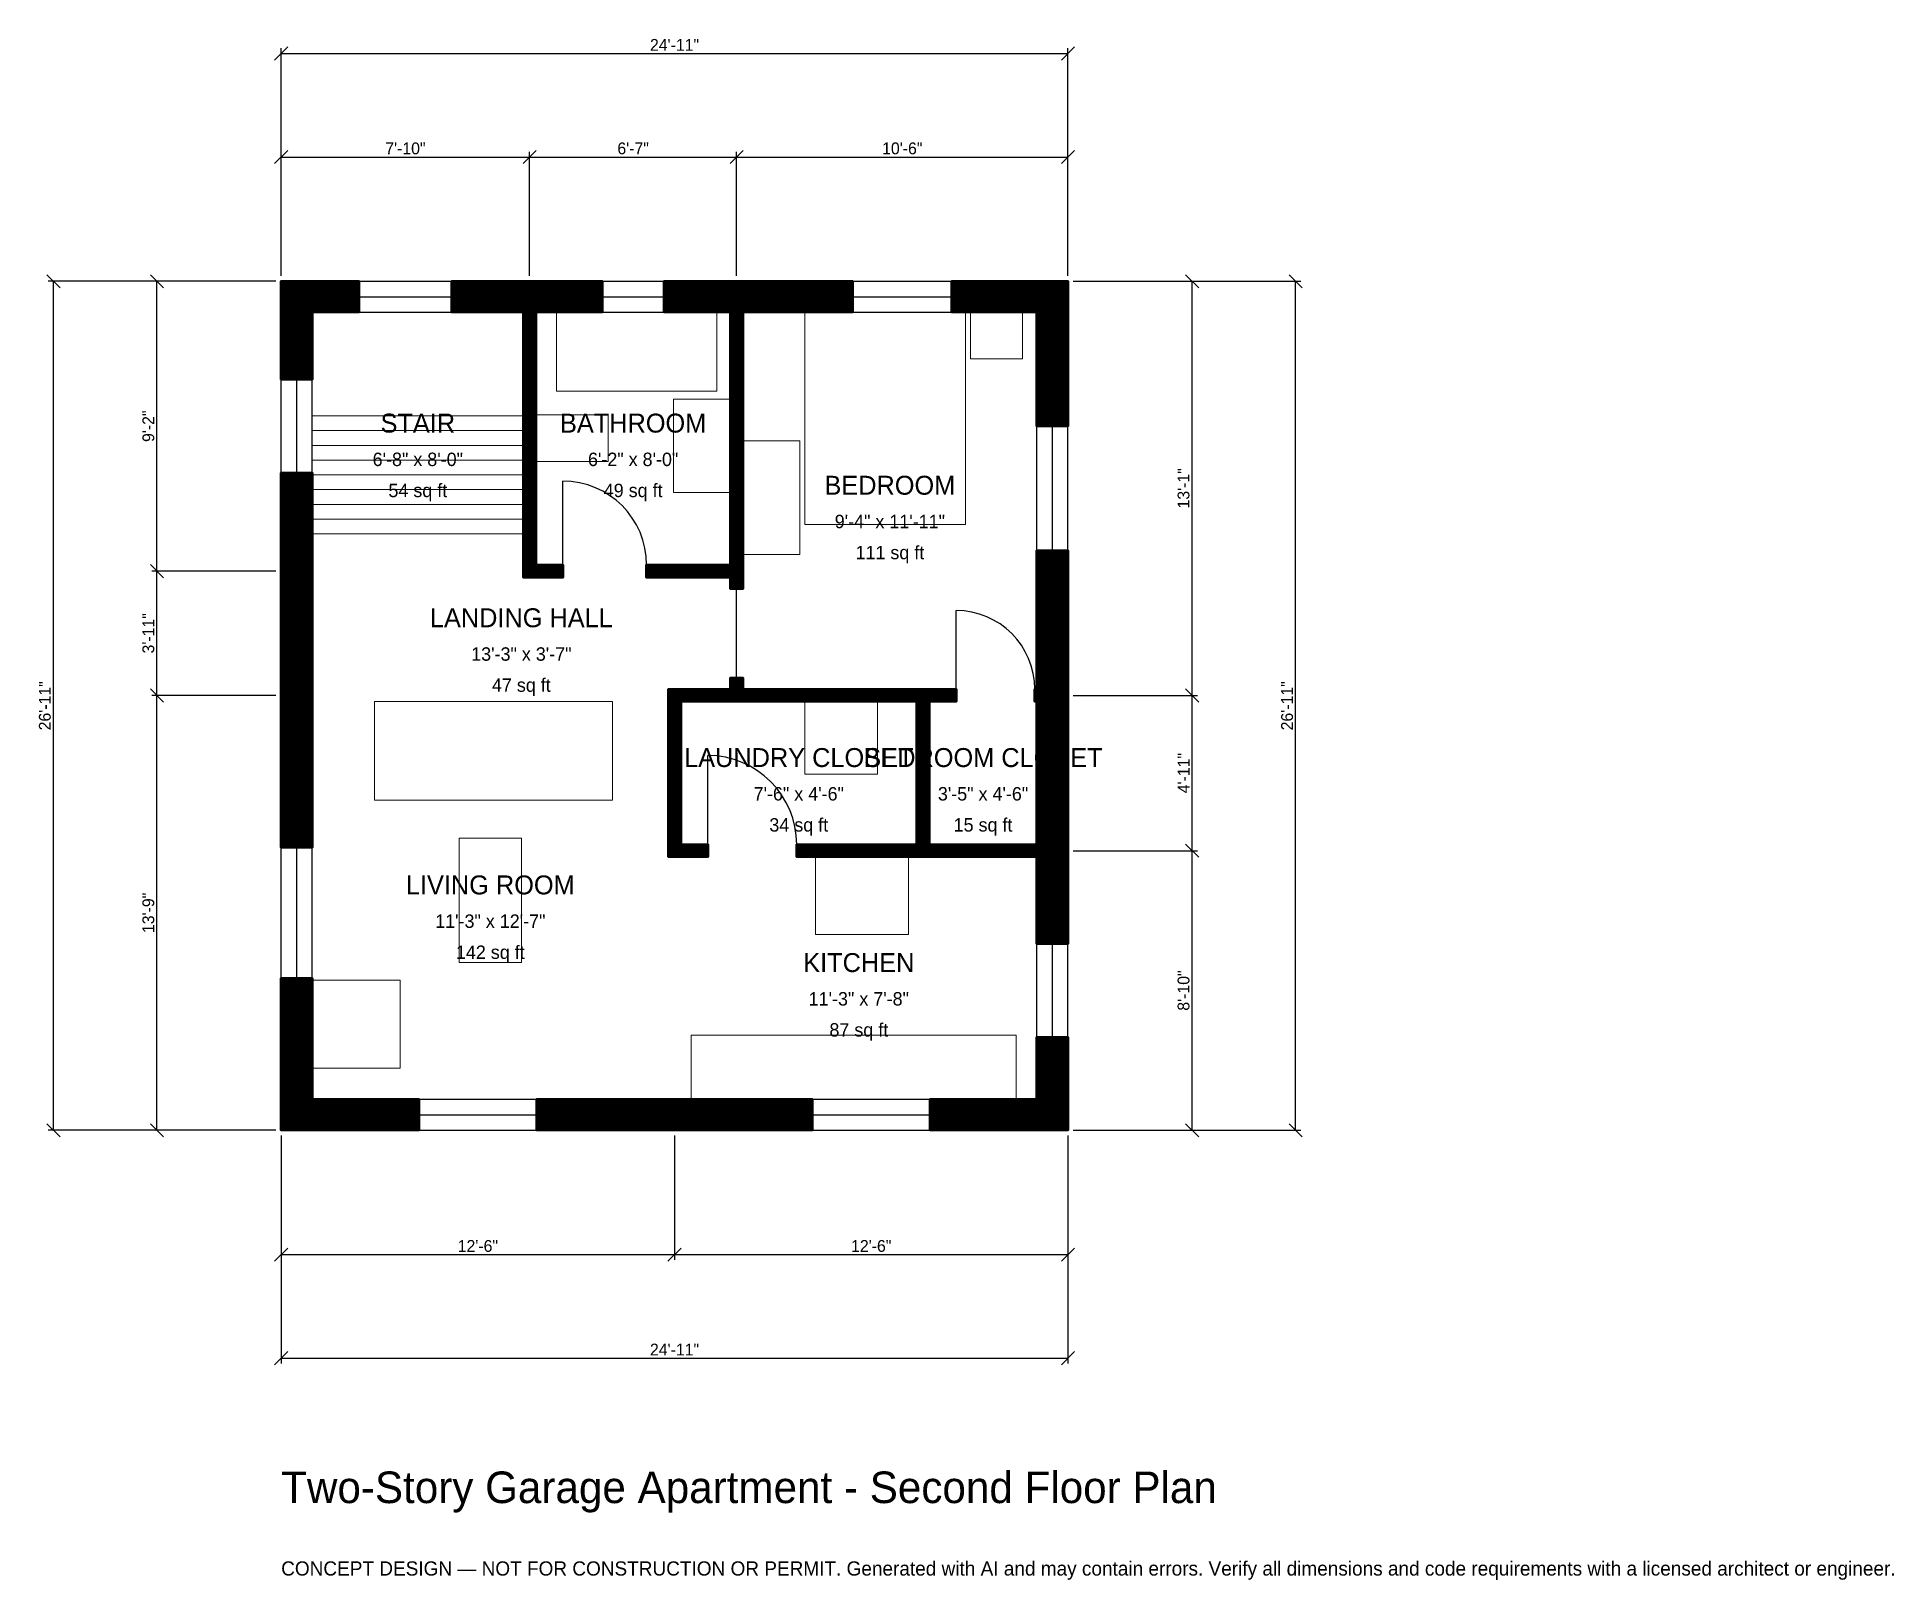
# Model space of a CAD drawing. Header units: inches. Extents: x -93 to 613, y -171 to 416.
import ezdxf
from ezdxf.enums import TextEntityAlignment as Align

# ---------------------------------------------------------------- set-up
doc = ezdxf.new("R2010")
doc.units = ezdxf.units.IN
doc.header["$MEASUREMENT"] = 0
for name, color, linetype, lineweight in [('A-ANNO-DIMS', 1, 'Continuous', 13), ('A-ANNO-TEXT', 7, 'Continuous', 18), ('A-AREA-IDEN', 7, 'Continuous', 18), ('A-DOOR', 2, 'Continuous', 25), ('A-FLOR-FIXT', 9, 'Continuous', 13), ('A-FLOR-STRS', 3, 'Continuous', 18), ('A-FURN', 9, 'Continuous', 13), ('A-GLAZ', 4, 'Continuous', 25), ('A-WALL', 7, 'Continuous', 50), ('A-WALL-PATT', 8, 'Continuous', 13)]:
    doc.layers.add(name, color=color, linetype=linetype, lineweight=lineweight)
doc.dimstyles.new('PLAN', dxfattribs={"dimtxt": 4.5, "dimasz": 3, "dimexe": 2, "dimexo": 2, "dimgap": 1, "dimtad": 1, "dimdec": 0, "dimlunit": 4, "dimtsz": 2.5, "dimcen": 2.5, "dimclrd": 1, "dimclre": 1, "dimazin": 3, "dimtfac": 1, "dimtmove": 0, "dimatfit": 3})

msp = doc.modelspace()

# ---------------------------------------------------------------- hatches: boundary and pattern name
at = {"layer": 'A-WALL-PATT'}
h = msp.add_hatch(dxfattribs=at)
h.set_pattern_fill('ANSI31', color=8, scale=0.8)
h.paths.add_polyline_path([(0, 0), (0, 11.811), (0, 11.811), (0, 57.874), (11.811, 57.874), (11.811, 11.811), (52.3622, 11.811), (52.3622, 0), (11.811, 0), (11.811, 0), (0, 0), (0, 0), (0, 0)])
h.paths.add_polyline_path([(0, 159.4488), (0, 171.2598), (0, 206.6929), (0, 218.5039), (0, 250), (11.811, 250), (11.811, 218.5039), (11.811, 206.6929), (11.811, 171.2598), (11.811, 159.4488), (11.811, 107.4803), (0, 107.4803), (0, 159.4488)])
h.paths.add_polyline_path([(0, 311.0236), (0, 311.0236), (0, 322.8346), (0, 322.8346), (0, 322.8347), (11.811, 322.8347), (11.811, 322.8346), (29.5276, 322.8346), (29.5276, 311.0236), (11.811, 311.0236), (11.811, 285.4331), (0, 285.4331), (0, 311.0236)])
h.paths.add_polyline_path([(88.5827, 322.8346), (92.126, 322.8346), (92.126, 322.8347), (96.8504, 322.8347), (96.8504, 322.8346), (100.3937, 322.8346), (122.0472, 322.8346), (122.0472, 311.0236), (100.3937, 311.0236), (96.8504, 311.0236), (96.8504, 214.9606), (107.0866, 214.9606), (107.0866, 210.2362), (96.8504, 210.2362), (92.126, 210.2362), (92.126, 214.9606), (92.126, 311.0236), (88.5827, 311.0236), (64.9606, 311.0236), (64.9606, 322.8346), (88.5827, 322.8346)])
h.paths.add_polyline_path([(167.3228, 322.8346), (170.8661, 322.8346), (170.8661, 322.8347), (175.5906, 322.8347), (175.5906, 322.8346), (179.1339, 322.8346), (217.3228, 322.8346), (217.3228, 311.0236), (179.1339, 311.0236), (175.5906, 311.0236), (175.5906, 214.9606), (175.5906, 210.2362), (175.5906, 205.9055), (170.8661, 205.9055), (170.8661, 210.2362), (138.9764, 210.2362), (138.9764, 214.9606), (170.8661, 214.9606), (170.8661, 311.0236), (167.3228, 311.0236), (145.6693, 311.0236), (145.6693, 322.8346), (167.3228, 322.8346)])
h.paths.add_polyline_path([(287.4016, 322.8346), (287.4016, 322.8347), (299.2126, 322.8347), (299.2126, 322.8346), (299.2126, 322.8346), (299.2126, 311.0236), (299.2126, 311.0236), (299.2126, 267.7165), (287.4016, 267.7165), (287.4016, 311.0236), (255.1181, 311.0236), (255.1181, 322.8346), (287.4016, 322.8346)])
h.paths.add_polyline_path([(299.2126, 167.7165), (299.2126, 167.7165), (299.2126, 162.9921), (299.2126, 162.9921), (299.2126, 159.4488), (299.2126, 159.4488), (299.2126, 112.2047), (299.2126, 108.6614), (299.2126, 108.6614), (299.2126, 103.937), (299.2126, 103.937), (299.2126, 100.3937), (299.2126, 70.8661), (287.4016, 70.8661), (287.4016, 100.3937), (287.4016, 103.937), (246.4567, 103.937), (241.7323, 103.937), (241.7323, 103.937), (196.063, 103.937), (196.063, 108.6614), (241.7323, 108.6614), (241.7323, 162.9921), (175.5906, 162.9921), (170.8661, 162.9921), (151.9685, 162.9921), (151.9685, 108.6614), (162.2047, 108.6614), (162.2047, 103.937), (151.9685, 103.937), (147.2441, 103.937), (147.2441, 108.6614), (147.2441, 162.9921), (147.2441, 167.7165), (151.9685, 167.7165), (170.8661, 167.7165), (170.8661, 172.0472), (175.5906, 172.0472), (175.5906, 167.7165), (241.7323, 167.7165), (241.7323, 167.7165), (246.4567, 167.7165), (256.6929, 167.7165), (256.6929, 162.9921), (246.4567, 162.9921), (246.4567, 108.6614), (287.4016, 108.6614), (287.4016, 112.2047), (287.4016, 162.9921), (286.6142, 162.9921), (286.6142, 167.7165), (287.4016, 167.7165), (287.4016, 171.2598), (287.4016, 171.2598), (287.4016, 220.4724), (299.2126, 220.4724), (299.2126, 167.7165)])
h.paths.add_polyline_path([(299.2126, 11.811), (299.2126, 11.811), (299.2126, 0), (299.2126, 0), (299.2126, 0), (287.4016, 0), (287.4016, 0), (246.8504, 0), (246.8504, 11.811), (287.4016, 11.811), (287.4016, 35.4331), (299.2126, 35.4331), (299.2126, 11.811)])
h.paths.add_polyline_path([(155.5118, 0), (143.7008, 0), (97.2441, 0), (97.2441, 11.811), (143.7008, 11.811), (155.5118, 11.811), (201.9685, 11.811), (201.9685, 0), (155.5118, 0)])

# ---------------------------------------------------------------- linework, layer by layer
at = {"layer": 'A-DOOR'}
for p, q in [((107.0866, 214.9606), (107.0866, 246.8504)), ((173.2283, 172.0472), (173.2283, 205.9055)), ((256.6929, 167.7165), (256.6929, 197.6378)), ((162.2047, 108.6614), (162.2047, 142.5197))]:
    msp.add_line(p, q, dxfattribs=at)
for centre, radius in [((107.0866, 214.9606), 31.8898), ((256.6929, 167.7165), 29.9213), ((162.2047, 108.6614), 33.8583)]:
    msp.add_arc(centre, radius, 0, 90, dxfattribs=at)
at = {"layer": 'A-FLOR-FIXT'}
for points in [[(104.7244, 281.1024), (165.748, 281.1024), (165.748, 311.0236), (104.7244, 311.0236)], [(149.2126, 242.5197), (170.8661, 242.5197), (170.8661, 277.9528), (149.2126, 277.9528)], [(96.8504, 254.3307), (124.4094, 254.3307), (124.4094, 272.0472), (96.8504, 272.0472)], [(155.9055, 11.811), (279.5276, 11.811), (279.5276, 36.2205), (155.9055, 36.2205)]]:
    msp.add_lwpolyline(points, close=True, dxfattribs=at)
at = {"layer": 'A-FLOR-STRS'}
for p, q in [((11.811, 271.6535), (92.126, 271.6535)), ((11.811, 266.0433), (92.126, 266.0433)), ((11.811, 260.4331), (92.126, 260.4331)), ((11.811, 254.8228), (92.126, 254.8228)), ((11.811, 249.2126), (92.126, 249.2126)), ((11.811, 243.6024), (92.126, 243.6024)), ((11.811, 237.9921), (92.126, 237.9921)), ((11.811, 232.3819), (92.126, 232.3819)), ((11.811, 226.7717), (92.126, 226.7717))]:
    msp.add_line(p, q, dxfattribs=at)
at = {"layer": 'A-FURN'}
for points in [[(199.2126, 230.315), (260.2362, 230.315), (260.2362, 311.0236), (199.2126, 311.0236)], [(262.2047, 293.3071), (281.8898, 293.3071), (281.8898, 311.0236), (262.2047, 311.0236)], [(175.5906, 218.8976), (197.2441, 218.8976), (197.2441, 262.2047), (175.5906, 262.2047)], [(35.4331, 125.5906), (125.9843, 125.5906), (125.9843, 162.9921), (35.4331, 162.9921)], [(199.2126, 135.4331), (226.7717, 135.4331), (226.7717, 162.9921), (199.2126, 162.9921)], [(67.7165, 63.7795), (91.3386, 63.7795), (91.3386, 111.0236), (67.7165, 111.0236)], [(203.1496, 74.4094), (238.5827, 74.4094), (238.5827, 103.937), (203.1496, 103.937)], [(11.811, 23.622), (45.2756, 23.622), (45.2756, 57.0866), (11.811, 57.0866)]]:
    msp.add_lwpolyline(points, close=True, dxfattribs=at)
at = {"layer": 'A-GLAZ'}
for p, q in [((29.5276, 322.8346), (64.9606, 322.8346)), ((122.0472, 322.8346), (145.6693, 322.8346)), ((217.3228, 322.8346), (255.1181, 322.8346)), ((29.5276, 316.9291), (64.9606, 316.9291)), ((29.5276, 311.0236), (64.9606, 311.0236)), ((122.0472, 316.9291), (145.6693, 316.9291)), ((122.0472, 311.0236), (145.6693, 311.0236)), ((217.3228, 316.9291), (255.1181, 316.9291)), ((217.3228, 311.0236), (255.1181, 311.0236)), ((0, 250), (0, 285.4331)), ((5.9055, 250), (5.9055, 285.4331)), ((11.811, 250), (11.811, 285.4331)), ((287.4016, 220.4724), (287.4016, 267.7165)), ((293.3071, 220.4724), (293.3071, 267.7165)), ((299.2126, 220.4724), (299.2126, 267.7165)), ((0, 57.874), (0, 107.4803)), ((5.9055, 57.874), (5.9055, 107.4803)), ((11.811, 57.874), (11.811, 107.4803)), ((287.4016, 35.4331), (287.4016, 70.8661)), ((293.3071, 35.4331), (293.3071, 70.8661)), ((299.2126, 35.4331), (299.2126, 70.8661)), ((52.3622, 11.811), (97.2441, 11.811)), ((201.9685, 11.811), (246.8504, 11.811)), ((52.3622, 5.9055), (97.2441, 5.9055)), ((52.3622, 0), (97.2441, 0)), ((201.9685, 5.9055), (246.8504, 5.9055)), ((201.9685, 0), (246.8504, 0))]:
    msp.add_line(p, q, dxfattribs=at)
at = {"layer": 'A-WALL'}
for points in [[(0, 311.0236), (0, 311.0236), (0, 322.8346), (0, 322.8346), (0, 322.8347), (11.811, 322.8347), (11.811, 322.8346), (29.5276, 322.8346), (29.5276, 311.0236), (11.811, 311.0236), (11.811, 285.4331), (0, 285.4331), (0, 311.0236)], [(88.5827, 322.8346), (92.126, 322.8346), (92.126, 322.8347), (96.8504, 322.8347), (96.8504, 322.8346), (100.3937, 322.8346), (122.0472, 322.8346), (122.0472, 311.0236), (100.3937, 311.0236), (96.8504, 311.0236), (96.8504, 214.9606), (107.0866, 214.9606), (107.0866, 210.2362), (96.8504, 210.2362), (92.126, 210.2362), (92.126, 214.9606), (92.126, 311.0236), (88.5827, 311.0236), (64.9606, 311.0236), (64.9606, 322.8346), (88.5827, 322.8346)], [(167.3228, 322.8346), (170.8661, 322.8346), (170.8661, 322.8347), (175.5906, 322.8347), (175.5906, 322.8346), (179.1339, 322.8346), (217.3228, 322.8346), (217.3228, 311.0236), (179.1339, 311.0236), (175.5906, 311.0236), (175.5906, 214.9606), (175.5906, 210.2362), (175.5906, 205.9055), (170.8661, 205.9055), (170.8661, 210.2362), (138.9764, 210.2362), (138.9764, 214.9606), (170.8661, 214.9606), (170.8661, 311.0236), (167.3228, 311.0236), (145.6693, 311.0236), (145.6693, 322.8346), (167.3228, 322.8346)], [(287.4016, 322.8346), (287.4016, 322.8347), (299.2126, 322.8347), (299.2126, 322.8346), (299.2126, 322.8346), (299.2126, 311.0236), (299.2126, 311.0236), (299.2126, 267.7165), (287.4016, 267.7165), (287.4016, 311.0236), (255.1181, 311.0236), (255.1181, 322.8346), (287.4016, 322.8346)], [(0, 159.4488), (0, 171.2598), (0, 206.6929), (0, 218.5039), (0, 250), (11.811, 250), (11.811, 218.5039), (11.811, 206.6929), (11.811, 171.2598), (11.811, 159.4488), (11.811, 107.4803), (0, 107.4803), (0, 159.4488)], [(299.2126, 167.7165), (299.2126, 167.7165), (299.2126, 162.9921), (299.2126, 162.9921), (299.2126, 159.4488), (299.2126, 159.4488), (299.2126, 112.2047), (299.2126, 108.6614), (299.2126, 108.6614), (299.2126, 103.937), (299.2126, 103.937), (299.2126, 100.3937), (299.2126, 70.8661), (287.4016, 70.8661), (287.4016, 100.3937), (287.4016, 103.937), (246.4567, 103.937), (241.7323, 103.937), (241.7323, 103.937), (196.063, 103.937), (196.063, 108.6614), (241.7323, 108.6614), (241.7323, 162.9921), (175.5906, 162.9921), (170.8661, 162.9921), (151.9685, 162.9921), (151.9685, 108.6614), (162.2047, 108.6614), (162.2047, 103.937), (151.9685, 103.937), (147.2441, 103.937), (147.2441, 108.6614), (147.2441, 162.9921), (147.2441, 167.7165), (151.9685, 167.7165), (170.8661, 167.7165), (170.8661, 172.0472), (175.5906, 172.0472), (175.5906, 167.7165), (241.7323, 167.7165), (241.7323, 167.7165), (246.4567, 167.7165), (256.6929, 167.7165), (256.6929, 162.9921), (246.4567, 162.9921), (246.4567, 108.6614), (287.4016, 108.6614), (287.4016, 112.2047), (287.4016, 162.9921), (286.6142, 162.9921), (286.6142, 167.7165), (287.4016, 167.7165), (287.4016, 171.2598), (287.4016, 171.2598), (287.4016, 220.4724), (299.2126, 220.4724), (299.2126, 167.7165)], [(0, 0), (0, 11.811), (0, 11.811), (0, 57.874), (11.811, 57.874), (11.811, 11.811), (52.3622, 11.811), (52.3622, 0), (11.811, 0), (11.811, 0), (0, 0), (0, 0), (0, 0)], [(299.2126, 11.811), (299.2126, 11.811), (299.2126, 0), (299.2126, 0), (299.2126, 0), (287.4016, 0), (287.4016, 0), (246.8504, 0), (246.8504, 11.811), (287.4016, 11.811), (287.4016, 35.4331), (299.2126, 35.4331), (299.2126, 11.811)], [(155.5118, 0), (143.7008, 0), (97.2441, 0), (97.2441, 11.811), (143.7008, 11.811), (155.5118, 11.811), (201.9685, 11.811), (201.9685, 0), (155.5118, 0)]]:
    msp.add_lwpolyline(points, close=True, dxfattribs=at)

# ---------------------------------------------------------------- texts
at = {"layer": 'A-ANNO-TEXT'}
for s, height, p in [('Two-Story Garage Apartment - Second Floor Plan', 12, (0, -141.7323)), ('CONCEPT DESIGN — NOT FOR CONSTRUCTION OR PERMIT. Generated with AI and may contain errors. Verify all dimensions and code requirements with a licensed architect or engineer.', 5.4, (0, -169.2913))]:
    msp.add_text(s, height=height, dxfattribs=at).set_placement(p)
at = {"layer": 'A-AREA-IDEN'}
for s, height, p in [('STAIR', 7.2, (51.9685, 268.8976)), ('BATHROOM', 7.2, (133.8583, 268.8976)), ('6\'-8" x 8\'-0"', 5.1, (51.9685, 255.1181)), ('6\'-2" x 8\'-0"', 5.1, (133.8583, 255.1181)), ('BEDROOM', 7.2, (231.4961, 245.2756)), ('54 sq ft', 5.1, (51.9685, 243.3071)), ('49 sq ft', 5.1, (133.8583, 243.3071)), ('9\'-4" x 11\'-11"', 5.1, (231.4961, 231.4961)), ('111 sq ft', 5.1, (231.4961, 219.685)), ('LANDING HALL', 7.2, (91.3386, 194.8819)), ('13\'-3" x 3\'-7"', 5.1, (91.3386, 181.1024)), ('47 sq ft', 5.1, (91.3386, 169.2913)), ('LAUNDRY CLOSET', 7.2, (196.8504, 141.7323)), ('BEDROOM CLOSET', 7.2, (266.9291, 141.7323)), ('7\'-6" x 4\'-6"', 5.1, (196.8504, 127.9528)), ('3\'-5" x 4\'-6"', 5.1, (266.9291, 127.9528)), ('34 sq ft', 5.1, (196.8504, 116.1417)), ('15 sq ft', 5.1, (266.9291, 116.1417)), ('LIVING ROOM', 7.2, (79.5276, 93.3071)), ('11\'-3" x 12\'-7"', 5.1, (79.5276, 79.5276)), ('142 sq ft', 5.1, (79.5276, 67.7165)), ('KITCHEN', 7.2, (219.685, 63.7795)), ('11\'-3" x 7\'-8"', 5.1, (219.685, 50)), ('87 sq ft', 5.1, (219.685, 38.189))]:
    msp.add_text(s, height=height, dxfattribs=at).set_placement(p, align=Align.MIDDLE_CENTER)

# ---------------------------------------------------------------- dimensions: what is measured, and where the dimension line sits
at = {"layer": 'A-ANNO-DIMS'}
for base, p1, p2, text in [((0, 409.4488), (0, 322.8346), (299.2126, 322.8346), '24\'-11"'), ((0, 370.0787), (0, 322.8346), (94.4882, 322.8346), '7\'-10"'), ((94.4882, 370.0787), (94.4882, 322.8346), (173.2283, 322.8346), '6\'-7"'), ((173.2283, 370.0787), (173.2283, 322.8346), (299.2126, 322.8346), '10\'-6"'), ((0, -47.2441), (0, 0), (149.6063, 0), '12\'-6"'), ((0, -86.6142), (0, 0), (299.2126, 0), '24\'-11"'), ((149.6063, -47.2441), (149.6063, 0), (299.2126, 0), '12\'-6"')]:
    msp.add_linear_dim(base=base, p1=p1, p2=p2, text=text, dimstyle='PLAN', dxfattribs=at).render()
for base, p1, p2, text in [((-86.6142, 0), (0, 0), (0, 322.8346), '26\'-11"'), ((-47.2441, 212.5984), (0, 212.5984), (0, 322.8346), '9\'-2"'), ((346.4567, 165.3543), (299.2126, 165.3543), (299.2126, 322.8346), '13\'-1"'), ((385.8268, 0), (299.2126, 0), (299.2126, 322.8346), '26\'-11"'), ((-47.2441, 165.3543), (0, 165.3543), (0, 212.5984), '3\'-11"'), ((-47.2441, 0), (0, 0), (0, 165.3543), '13\'-9"'), ((346.4567, 106.2992), (299.2126, 106.2992), (299.2126, 165.3543), '4\'-11"'), ((346.4567, 0), (299.2126, 0), (299.2126, 106.2992), '8\'-10"')]:
    msp.add_linear_dim(base=base, p1=p1, p2=p2, angle=90, text=text, dimstyle='PLAN', dxfattribs=at).render()

doc.saveas('drawing.dxf')
